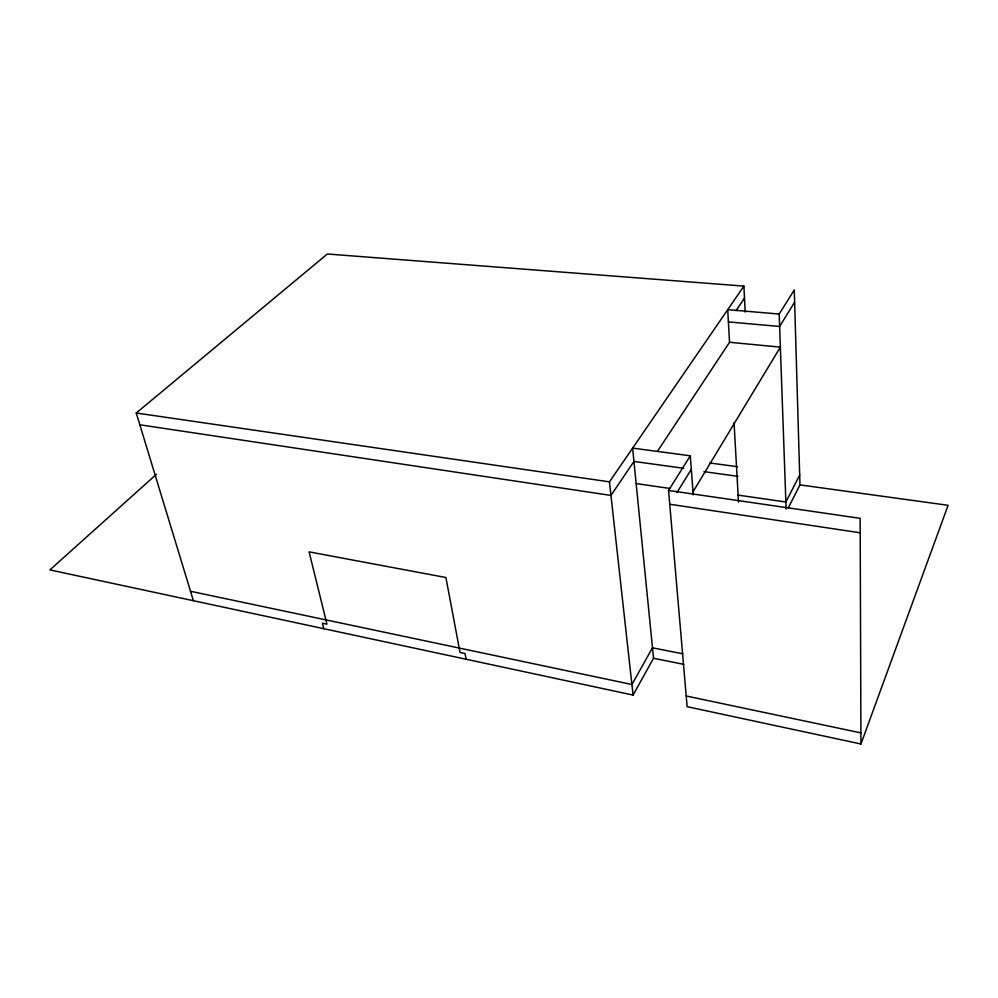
<?xml version="1.0" encoding="UTF-8"?>
<svg xmlns="http://www.w3.org/2000/svg" width="998" height="998" viewBox="0 0 998 998"><rect width="100%" height="100%" fill="white"/><g stroke="black" fill="none" stroke-linecap="round" stroke-linejoin="round"><path stroke-width="1.5" d="M156.524 474.212L49.9 569.908L633.081 695.082L653.528 658.256L632.62 448.114L690.292 455.799L668.56 490.455L687.123 706.684L860.95 743.997L948.1 505.3L799.972 484.891L788.295 507.857M799.685 475.098L785.875 501.982L738.108 495.12M693.011 491.802L780.361 347.129L729.538 342.289L657.57 451.158M676.931 492.6L691.315 469.334M794.62 302.207L779.625 326.471L728.403 321.917M786.125 509.08L779.189 314.033L794.271 289.981L799.972 484.891M736.025 310.652L744.483 298.153M633.081 695.082L609.454 481.859L743.897 286.102L327.344 254.003L136.252 413.01L193.387 600.709M779.189 314.033L727.717 309.667L729.538 342.289M709.728 462.972L737.46 466.702M683.767 468.299L633.955 461.438L610.951 495.42L139.845 424.786M704.027 471.667L737.934 476.345M636.15 483.568L669.957 488.459M136.252 413.01L609.454 481.859M668.56 490.455L860.151 518.336L860.95 743.997M669.745 504.24L860.201 532.795M682.807 653.815L652.48 647.814L631.909 684.516L190.518 591.278M653.528 658.256L683.717 664.331M686.2 695.98L860.912 732.894M323.814 628.79L322.429 623.214L326.945 624.174L309.106 551.869L445.906 577.505L460.041 652.492L465.043 653.553L466.116 659.341M690.292 455.799L693.236 494.883M734.041 422.553L738.495 502.119M743.897 286.102L745.169 312.112"/></g></svg>
